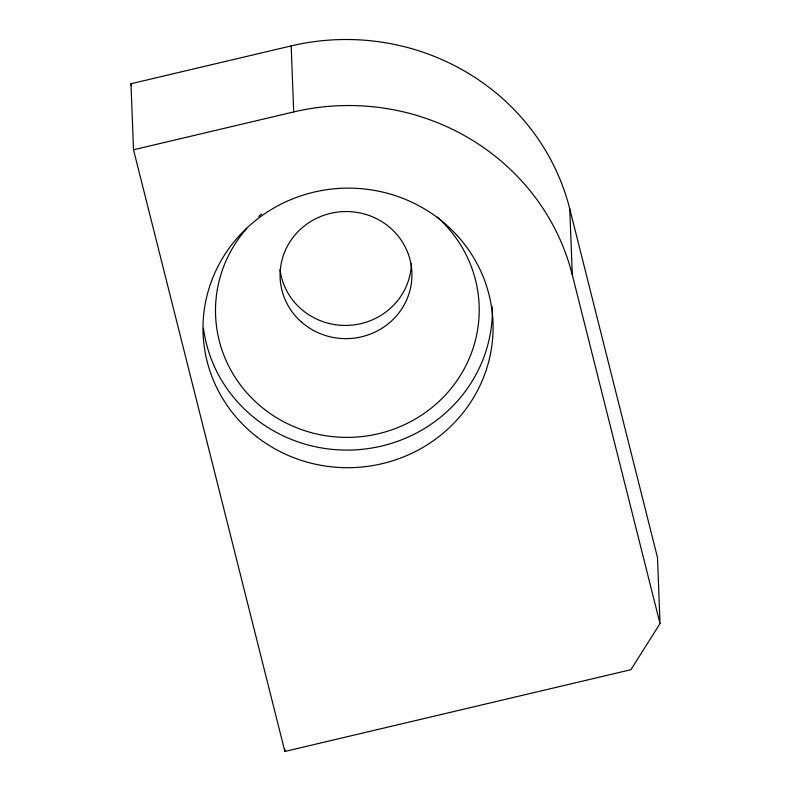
<?xml version="1.0" encoding="UTF-8"?>
<svg xmlns="http://www.w3.org/2000/svg" width="791" height="791" viewBox="0 0 791 791"><rect width="100%" height="100%" fill="white"/><g stroke="black" fill="none" stroke-linecap="round" stroke-linejoin="round"><path stroke-width="1.19" d="M660.03 623.595L630.902 669.7L284.879 751.45L133.511 149.776L130.97 83.747L291.167 45.908A230.774 222.38 -2.2 0 1 569.767 208.903L657.489 557.566L660.03 623.595L572.308 274.932L569.767 208.903M133.511 149.776L293.698 111.927A230.774 222.38 -2.2 0 1 572.308 274.932M130.97 83.747L131.573 86.15M291.167 45.908L293.698 111.927M284.79 749.008L284.879 751.45M437.275 217.11A131.87 127.074 -2.2 0 1 445.195 395.243A131.87 127.074 -2.2 0 1 260.476 406.139A131.87 127.074 -2.2 0 1 246.841 228.332M258.805 216.398A131.87 127.074 -2.2 0 1 261.594 214.025M411.409 263.63A65.93 63.537 -2.2 0 1 348.426 325.358A65.93 63.537 -2.2 0 1 280.034 269.602M492.378 306.859A145.06 139.78 -2.2 0 1 358.086 449.684A145.06 139.78 -2.2 0 1 203.465 328.295M301.5 322.095A65.93 63.537 -2.2 0 0 410.391 288.626A65.93 63.537 -2.2 0 0 326.139 214.559A65.93 63.537 -2.2 0 0 301.5 322.095M257.233 437.166A145.06 139.78 -2.2 0 0 491.399 348.811A145.06 139.78 -2.2 0 0 295.498 197.77A145.06 139.78 -2.2 0 0 257.233 437.166"/></g></svg>
